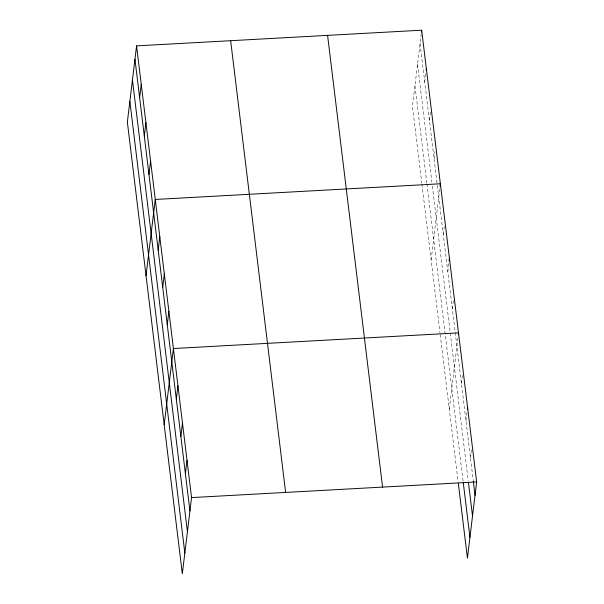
<?xml version="1.0" encoding="UTF-8"?>
<svg xmlns="http://www.w3.org/2000/svg" width="604" height="604" viewBox="0 0 604 604"><rect width="100%" height="100%" fill="white"/><g stroke="black" fill="none" stroke-linecap="round" stroke-linejoin="round"><path stroke-width="0.45" stroke-dasharray="3.02 2.27" d="M421.245 33.764L412.449 106.402L421.796 183.201M424.725 81.963L425.805 73.054M429.399 120.362L430.373 112.344M434.072 158.761L434.94 151.627M431.143 259.992L439.72 189.135M443.283 234.42L444.25 226.402M447.821 271.687L448.787 263.669M452.351 308.954L453.325 300.935M449.285 409.059L457.862 338.202M461.426 383.487L462.392 375.469M465.963 420.754L466.93 412.736M470.493 458.028L471.467 450.003M420.052 43.571L473.332 481.32M417.545 64.303L431.905 182.302M432.366 186.047L468.213 480.625M414.963 85.67L426.817 183.065M426.93 184.001L463.132 481.494M421.909 184.137L439.984 332.661M440.21 334.525L458.126 481.728"/><path stroke-width="0.91" d="M136.572 45.874L127.353 122.076L182.325 573.8L191.551 497.598L136.572 45.874L421.675 30.2L476.647 481.924L467.428 558.126L458.353 483.593M139.63 97.637L141.245 84.273M144.303 136.036L145.919 122.665M148.977 174.435L150.592 161.064M146.04 275.666L155.266 199.456L440.361 183.782L440.044 186.462M158.18 250.094L159.803 236.723M162.718 287.361L164.333 273.989M167.255 324.627L168.871 311.256M164.182 424.733L173.408 348.531L458.504 332.857L458.293 334.639M176.323 399.161L177.946 385.797M180.86 436.428L182.476 423.064M185.398 473.695L187.013 460.331M421.456 31.982L421.675 30.2M426.13 70.381L426.349 68.599M449.112 260.996L449.436 258.323M467.36 409.172L467.579 407.39M191.551 497.598L476.647 481.924M473.332 481.32L475.031 495.295M468.44 482.49L472.524 516.027M463.245 482.422L469.935 537.394M327.587 35.372L382.566 487.096M230.653 40.702L285.632 492.426M134.956 59.245L189.928 510.961M132.45 79.977L187.421 531.701M129.86 101.344L184.839 553.068"/></g></svg>
